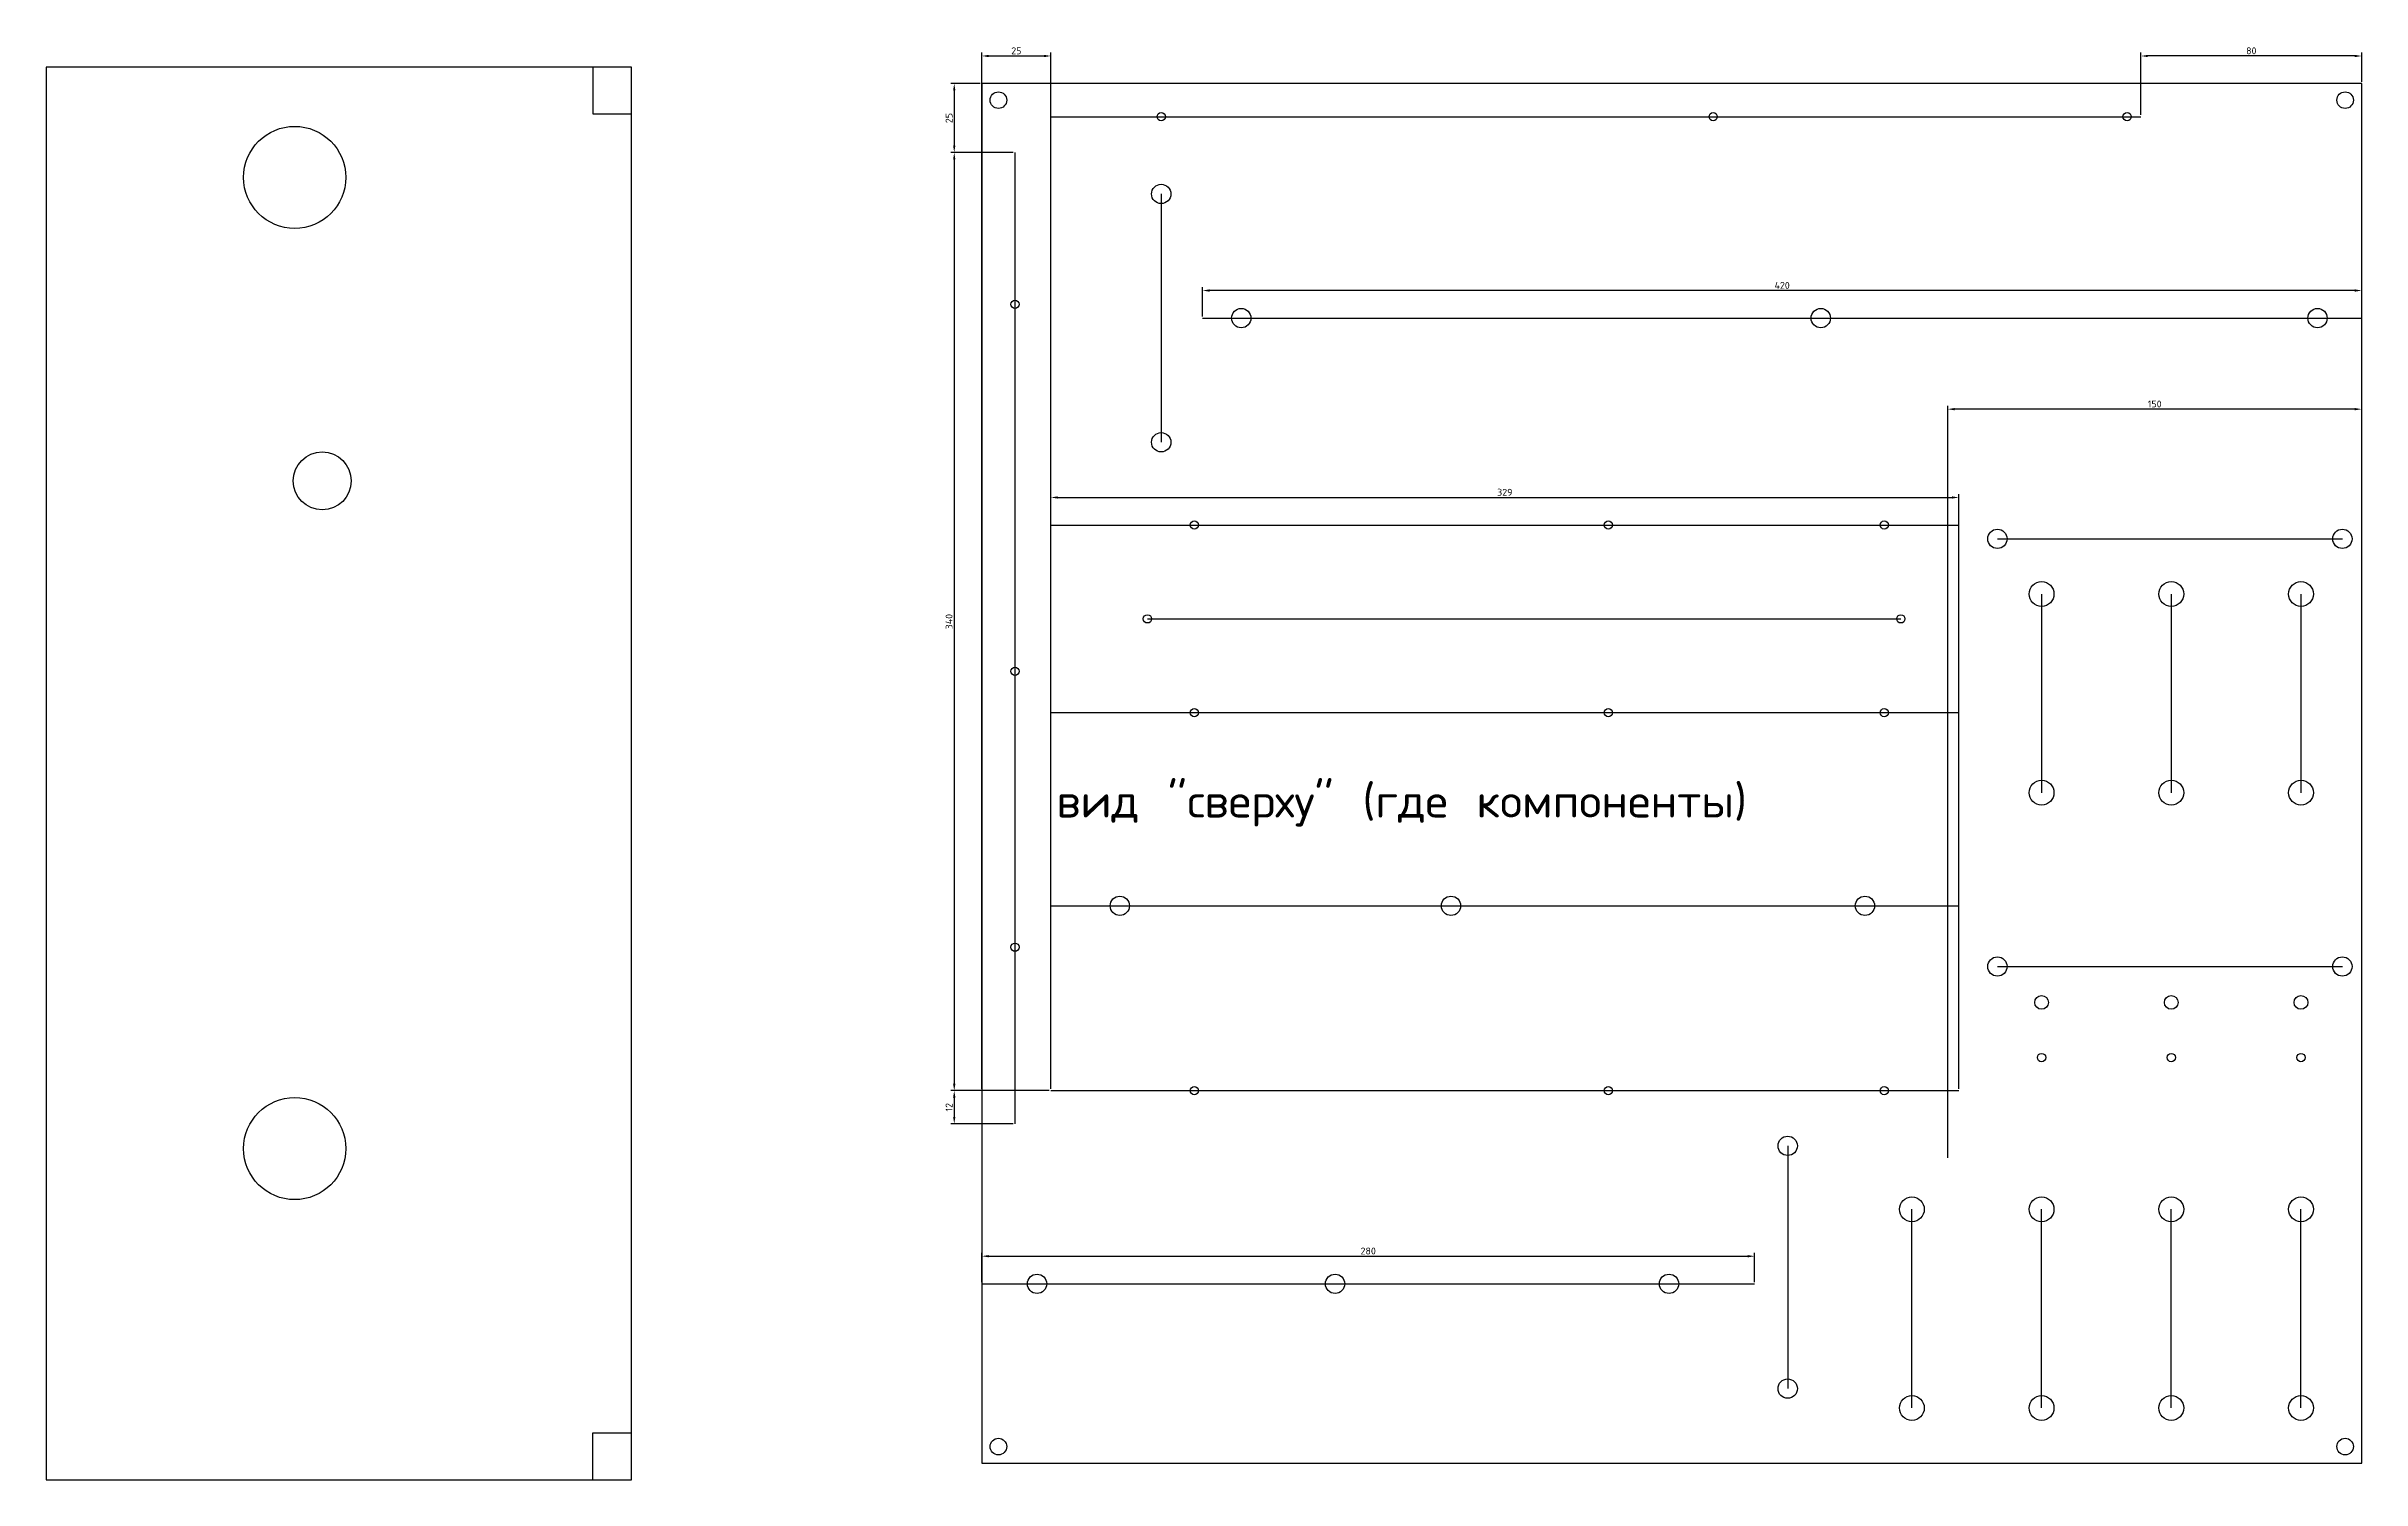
# Model space of a CAD drawing. Header units: millimetres. Extents: x -1145 to 500, y -213 to 713.
# Drawn here: x -339 to 500, y -6 to 514 of the extents above; entities that cross this region are included whole.
import ezdxf

# ---------------------------------------------------------------- set-up
doc = ezdxf.new("R2010")
doc.units = ezdxf.units.MM
doc.layers.add('Inscriptions', color=5, linetype='Continuous')
doc.styles.get("Standard").update_dxf_attribs({"font": 'txt.shx'})
doc.dimstyles.new('ISO-25', dxfattribs={"dimtxt": 2.5, "dimasz": 2.5, "dimexe": 1.25, "dimexo": 0.625, "dimtad": 1, "dimtxsty": 'Standard', "dimcen": 2.5, "dimadec": 0, "dimazin": 0, "dimtfac": 1, "dimtmove": 0, "dimatfit": 3, "dimfxl": 1, "dimarcsym": 0})

# ---------------------------------------------------------------- blocks, each defined once
blk = doc.blocks.new('*D97')
at = {"layer": 'Inscriptions', "color": 0, "lineweight": -2, "transparency": 16777216}
for p, q in [((0, 65.62), (0, 76.25)), ((280, 65.62), (280, 76.25)), ((2.5, 75), (277.5, 75))]:
    blk.add_line(p, q, dxfattribs=at)
at = {"layer": 'Inscriptions', "color": 0, "transparency": 16777216}
for points in [[(2.5, 75.42), (2.5, 74.58), (0, 75)], [(277.5, 75.42), (277.5, 74.58), (280, 75)]]:
    blk.add_solid(points, dxfattribs=at)
at = {"layer": 'Inscriptions', "color": 0, "transparency": 16777216, "insert": (140, 76.88), "char_height": 2.5, "attachment_point": 5}
blk.add_mtext('280', dxfattribs=at)
blk = doc.blocks.new('*D98')
at = {"layer": 'Inscriptions', "color": 0, "lineweight": -2, "transparency": 16777216}
for p, q in [((0, 135.62), (0, 511.25)), ((2.5, 510), (22.5, 510)), ((25, 135.62), (25, 511.25))]:
    blk.add_line(p, q, dxfattribs=at)
at = {"layer": 'Inscriptions', "color": 0, "transparency": 16777216}
for points in [[(2.5, 510.42), (2.5, 509.58), (0, 510)], [(22.5, 510.42), (22.5, 509.58), (25, 510)]]:
    blk.add_solid(points, dxfattribs=at)
at = {"layer": 'Inscriptions', "color": 0, "transparency": 16777216, "insert": (12.5, 511.88), "char_height": 2.5, "attachment_point": 5}
blk.add_mtext('25', dxfattribs=at)
blk = doc.blocks.new('*D99')
at = {"layer": 'Inscriptions', "color": 0, "lineweight": -2, "transparency": 16777216}
for p, q in [((25, 202.62), (25, 351.25)), ((27.5, 350), (351.5, 350)), ((354, 135.62), (354, 351.25))]:
    blk.add_line(p, q, dxfattribs=at)
at = {"layer": 'Inscriptions', "color": 0, "transparency": 16777216}
for points in [[(27.5, 350.42), (27.5, 349.58), (25, 350)], [(351.5, 350.42), (351.5, 349.58), (354, 350)]]:
    blk.add_solid(points, dxfattribs=at)
at = {"layer": 'Inscriptions', "color": 0, "transparency": 16777216, "insert": (189.5, 351.88), "char_height": 2.5, "attachment_point": 5}
blk.add_mtext('329', dxfattribs=at)
blk = doc.blocks.new('*D100')
at = {"layer": 'Inscriptions', "color": 0, "lineweight": -2, "transparency": 16777216}
for p, q in [((80, 415.62), (80, 426.25)), ((497.5, 425), (82.5, 425)), ((500, 415.62), (500, 426.25))]:
    blk.add_line(p, q, dxfattribs=at)
at = {"layer": 'Inscriptions', "color": 0, "transparency": 16777216}
for points in [[(82.5, 425.42), (82.5, 424.58), (80, 425)], [(497.5, 425.42), (497.5, 424.58), (500, 425)]]:
    blk.add_solid(points, dxfattribs=at)
at = {"layer": 'Inscriptions', "color": 0, "transparency": 16777216, "insert": (290, 426.87), "char_height": 2.5, "attachment_point": 5}
blk.add_mtext('420', dxfattribs=at)
blk = doc.blocks.new('*D101')
at = {"layer": 'Inscriptions', "color": 0, "lineweight": -2, "transparency": 16777216}
for p, q in [((420, 488.62), (420, 511.25)), ((497.5, 510), (422.5, 510)), ((500, 500.62), (500, 511.25))]:
    blk.add_line(p, q, dxfattribs=at)
at = {"layer": 'Inscriptions', "color": 0, "transparency": 16777216}
for points in [[(422.5, 510.42), (422.5, 509.58), (420, 510)], [(497.5, 510.42), (497.5, 509.58), (500, 510)]]:
    blk.add_solid(points, dxfattribs=at)
at = {"layer": 'Inscriptions', "color": 0, "transparency": 16777216, "insert": (460, 511.88), "char_height": 2.5, "attachment_point": 5}
blk.add_mtext('80', dxfattribs=at)
blk = doc.blocks.new('*D102')
at = {"layer": 'Inscriptions', "color": 0, "lineweight": -2, "transparency": 16777216}
for p, q in [((-0.62, 500), (-11.25, 500)), ((-10, 497.5), (-10, 477.5)), ((11.38, 475), (-11.25, 475))]:
    blk.add_line(p, q, dxfattribs=at)
at = {"layer": 'Inscriptions', "color": 0, "transparency": 16777216}
for points in [[(-10.42, 497.5), (-9.58, 497.5), (-10, 500)], [(-10.42, 477.5), (-9.58, 477.5), (-10, 475)]]:
    blk.add_solid(points, dxfattribs=at)
at = {"layer": 'Inscriptions', "color": 0, "transparency": 16777216, "insert": (-11.88, 487.5), "char_height": 2.5, "attachment_point": 5, "rotation": 90}
blk.add_mtext('25', dxfattribs=at)
blk = doc.blocks.new('*D103')
at = {"layer": 'Inscriptions', "color": 0, "lineweight": -2, "transparency": 16777216}
for p, q in [((24.38, 135), (-11.25, 135)), ((-10, 132.5), (-10, 125.5)), ((11.38, 123), (-11.25, 123))]:
    blk.add_line(p, q, dxfattribs=at)
at = {"layer": 'Inscriptions', "color": 0, "transparency": 16777216}
for points in [[(-10.42, 132.5), (-9.58, 132.5), (-10, 135)], [(-10.42, 125.5), (-9.58, 125.5), (-10, 123)]]:
    blk.add_solid(points, dxfattribs=at)
at = {"layer": 'Inscriptions', "color": 0, "transparency": 16777216, "insert": (-11.88, 129), "char_height": 2.5, "attachment_point": 5, "rotation": 90}
blk.add_mtext('12', dxfattribs=at)
blk = doc.blocks.new('*D104')
at = {"layer": 'Inscriptions', "color": 0, "lineweight": -2, "transparency": 16777216}
for p, q in [((11.38, 475), (-11.25, 475)), ((-10, 472.5), (-10, 137.5)), ((-0.62, 135), (-11.25, 135))]:
    blk.add_line(p, q, dxfattribs=at)
at = {"layer": 'Inscriptions', "color": 0, "transparency": 16777216}
for points in [[(-10.42, 472.5), (-9.58, 472.5), (-10, 475)], [(-10.42, 137.5), (-9.58, 137.5), (-10, 135)]]:
    blk.add_solid(points, dxfattribs=at)
at = {"layer": 'Inscriptions', "color": 0, "transparency": 16777216, "insert": (-11.88, 305), "char_height": 2.5, "attachment_point": 5, "rotation": 90}
blk.add_mtext('340', dxfattribs=at)
blk = doc.blocks.new('Insert9')
at = {"color": 0}
for p, q in [((-3067.61, 4694.62), (-3067.61, 4677.62)), ((-3067.61, 4677.62), (-3053.61, 4677.62)), ((-3067.61, 4182.62), (-3067.61, 4199.62)), ((-3067.61, 4199.62), (-3053.61, 4199.62))]:
    blk.add_line(p, q, dxfattribs=at)
blk.add_lwpolyline([(-3053.61, 4694.62), (-3265.61, 4694.62), (-3265.61, 4182.62), (-3053.61, 4182.62)], close=True, dxfattribs=at)
blk = doc.blocks.new('*D164')
at = {"layer": 'Inscriptions', "color": 0, "lineweight": -2, "transparency": 16777216}
for p, q in [((350, 110.62), (350, 383.25)), ((497.5, 382), (352.5, 382)), ((500, 250.62), (500, 383.25))]:
    blk.add_line(p, q, dxfattribs=at)
at = {"layer": 'Inscriptions', "color": 0, "transparency": 16777216}
for points in [[(352.5, 382.42), (352.5, 381.58), (350, 382)], [(497.5, 382.42), (497.5, 381.58), (500, 382)]]:
    blk.add_solid(points, dxfattribs=at)
at = {"layer": 'Inscriptions', "color": 0, "transparency": 16777216, "insert": (425, 383.88), "char_height": 2.5, "attachment_point": 5}
blk.add_mtext('150', dxfattribs=at)

msp = doc.modelspace()

# ---------------------------------------------------------------- linework, layer by layer
msp.add_lwpolyline([(0, 0), (500, 0), (500, 500), (0, 500)], close=True)
for centre, radius in [((6, 494), 3), ((494, 494), 3), ((65, 488), 1.5), ((265, 488), 1.5), ((415, 488), 1.5), ((-249, 466), 18.5), ((65, 460), 3.5), ((12, 420), 1.5), ((94, 415), 3.5), ((304, 415), 3.5), ((484, 415), 3.5), ((65, 370), 3.5), ((-239, 356), 10.5), ((77, 340), 1.5), ((227, 340), 1.5), ((327, 340), 1.5), ((368, 335), 3.5), ((493, 335), 3.5), ((384, 315), 4.5), ((431, 315), 4.5), ((478, 315), 4.5), ((60, 306), 1.5), ((333, 306), 1.5), ((12, 287), 1.5), ((77, 272), 1.5), ((227, 272), 1.5), ((327, 272), 1.5), ((384, 243), 4.5), ((431, 243), 4.5), ((478, 243), 4.5), ((50, 202), 3.5), ((170, 202), 3.5), ((320, 202), 3.5), ((12, 187), 1.5), ((368, 180), 3.5), ((493, 180), 3.5), ((384, 167), 2.5), ((431, 167), 2.5), ((478, 167), 2.5), ((384, 147), 1.5), ((431, 147), 1.5), ((478, 147), 1.5), ((77, 135), 1.5), ((227, 135), 1.5), ((327, 135), 1.5), ((-249, 114), 18.5), ((292, 115), 3.5), ((337, 92), 4.5), ((384, 92), 4.5), ((431, 92), 4.5), ((478, 92), 4.5), ((20, 65), 3.5), ((128, 65), 3.5), ((249, 65), 3.5), ((292, 27), 3.5), ((337, 20), 4.5), ((384, 20), 4.5), ((431, 20), 4.5), ((478, 20), 4.5), ((6, 6), 3), ((494, 6), 3)]:
    msp.add_circle(centre, radius)
at = {"layer": 'Inscriptions'}
for p, q in [((25, 488), (420, 488)), ((12, 475), (12, 123)), ((80, 415), (500, 415)), ((25, 340), (354, 340)), ((354, 272), (25, 272)), ((25, 202), (354, 202)), ((25, 135), (354, 135)), ((0, 65), (280, 65))]:
    msp.add_line(p, q, dxfattribs=at)
at = {"layer": 'Inscriptions', "color": 200}
for p, q in [((65, 460), (65, 370)), ((368, 335), (493, 335)), ((60, 306), (333, 306)), ((368, 180), (493, 180)), ((292, 115), (292, 27))]:
    msp.add_line(p, q, dxfattribs=at)
at = {"layer": 'Inscriptions', "color": 1}
for p, q in [((384, 315), (384, 243)), ((431, 315), (431, 243)), ((478, 315), (478, 243)), ((337, 20), (337, 92)), ((384, 20), (384, 92)), ((431, 20), (431, 92)), ((478, 20), (478, 92))]:
    msp.add_line(p, q, dxfattribs=at)

# ---------------------------------------------------------------- block references
msp.add_blockref('Insert9', (2926.61, -4188.622))

# ---------------------------------------------------------------- texts
at = {"layer": 'Inscriptions'}
msp.add_text('вид "сверху" (где компоненты)', height=12, dxfattribs=at).set_placement((27, 234))

# ---------------------------------------------------------------- dimensions: what is measured, and where the dimension line sits
at = {"layer": 'Inscriptions', "color": 3}
for base, p1, p2, picture, middle in [((25, 510), (0, 135), (25, 135), '*D98', (12.5, 511.875)), ((420, 510), (500, 500), (420, 488), '*D101', (460, 511.875)), ((80, 425), (500, 415), (80, 415), '*D100', (290, 426.875)), ((354, 350), (25, 202), (354, 135), '*D99', (189.5, 351.875)), ((280, 75), (0, 65), (280, 65), '*D97', (140, 76.875))]:
    dim = msp.add_linear_dim(base=base, p1=p1, p2=p2, dimstyle='ISO-25', dxfattribs=at)
    dim.commit()
    dim.dimension.update_dxf_attribs({"geometry": picture, "text_midpoint": middle})
for base, p1, p2, picture, middle in [((-10, 475), (0, 500), (12, 475), '*D102', (-11.875, 487.5)), ((-10, 135), (12, 475), (0, 135), '*D104', (-11.875, 305)), ((-10, 123), (25, 135), (12, 123), '*D103', (-11.875, 129))]:
    dim = msp.add_linear_dim(base=base, p1=p1, p2=p2, angle=90, dimstyle='ISO-25', dxfattribs=at)
    dim.commit()
    dim.dimension.update_dxf_attribs({"geometry": picture, "text_midpoint": middle})
at = {"layer": 'Inscriptions'}
dim = msp.add_linear_dim(base=(350, 382), p1=(500, 250), p2=(350, 110), dimstyle='ISO-25', dxfattribs=at)
dim.commit()
dim.dimension.update_dxf_attribs({"geometry": '*D164', "text_midpoint": (425, 383.875)})

doc.saveas('drawing.dxf')
